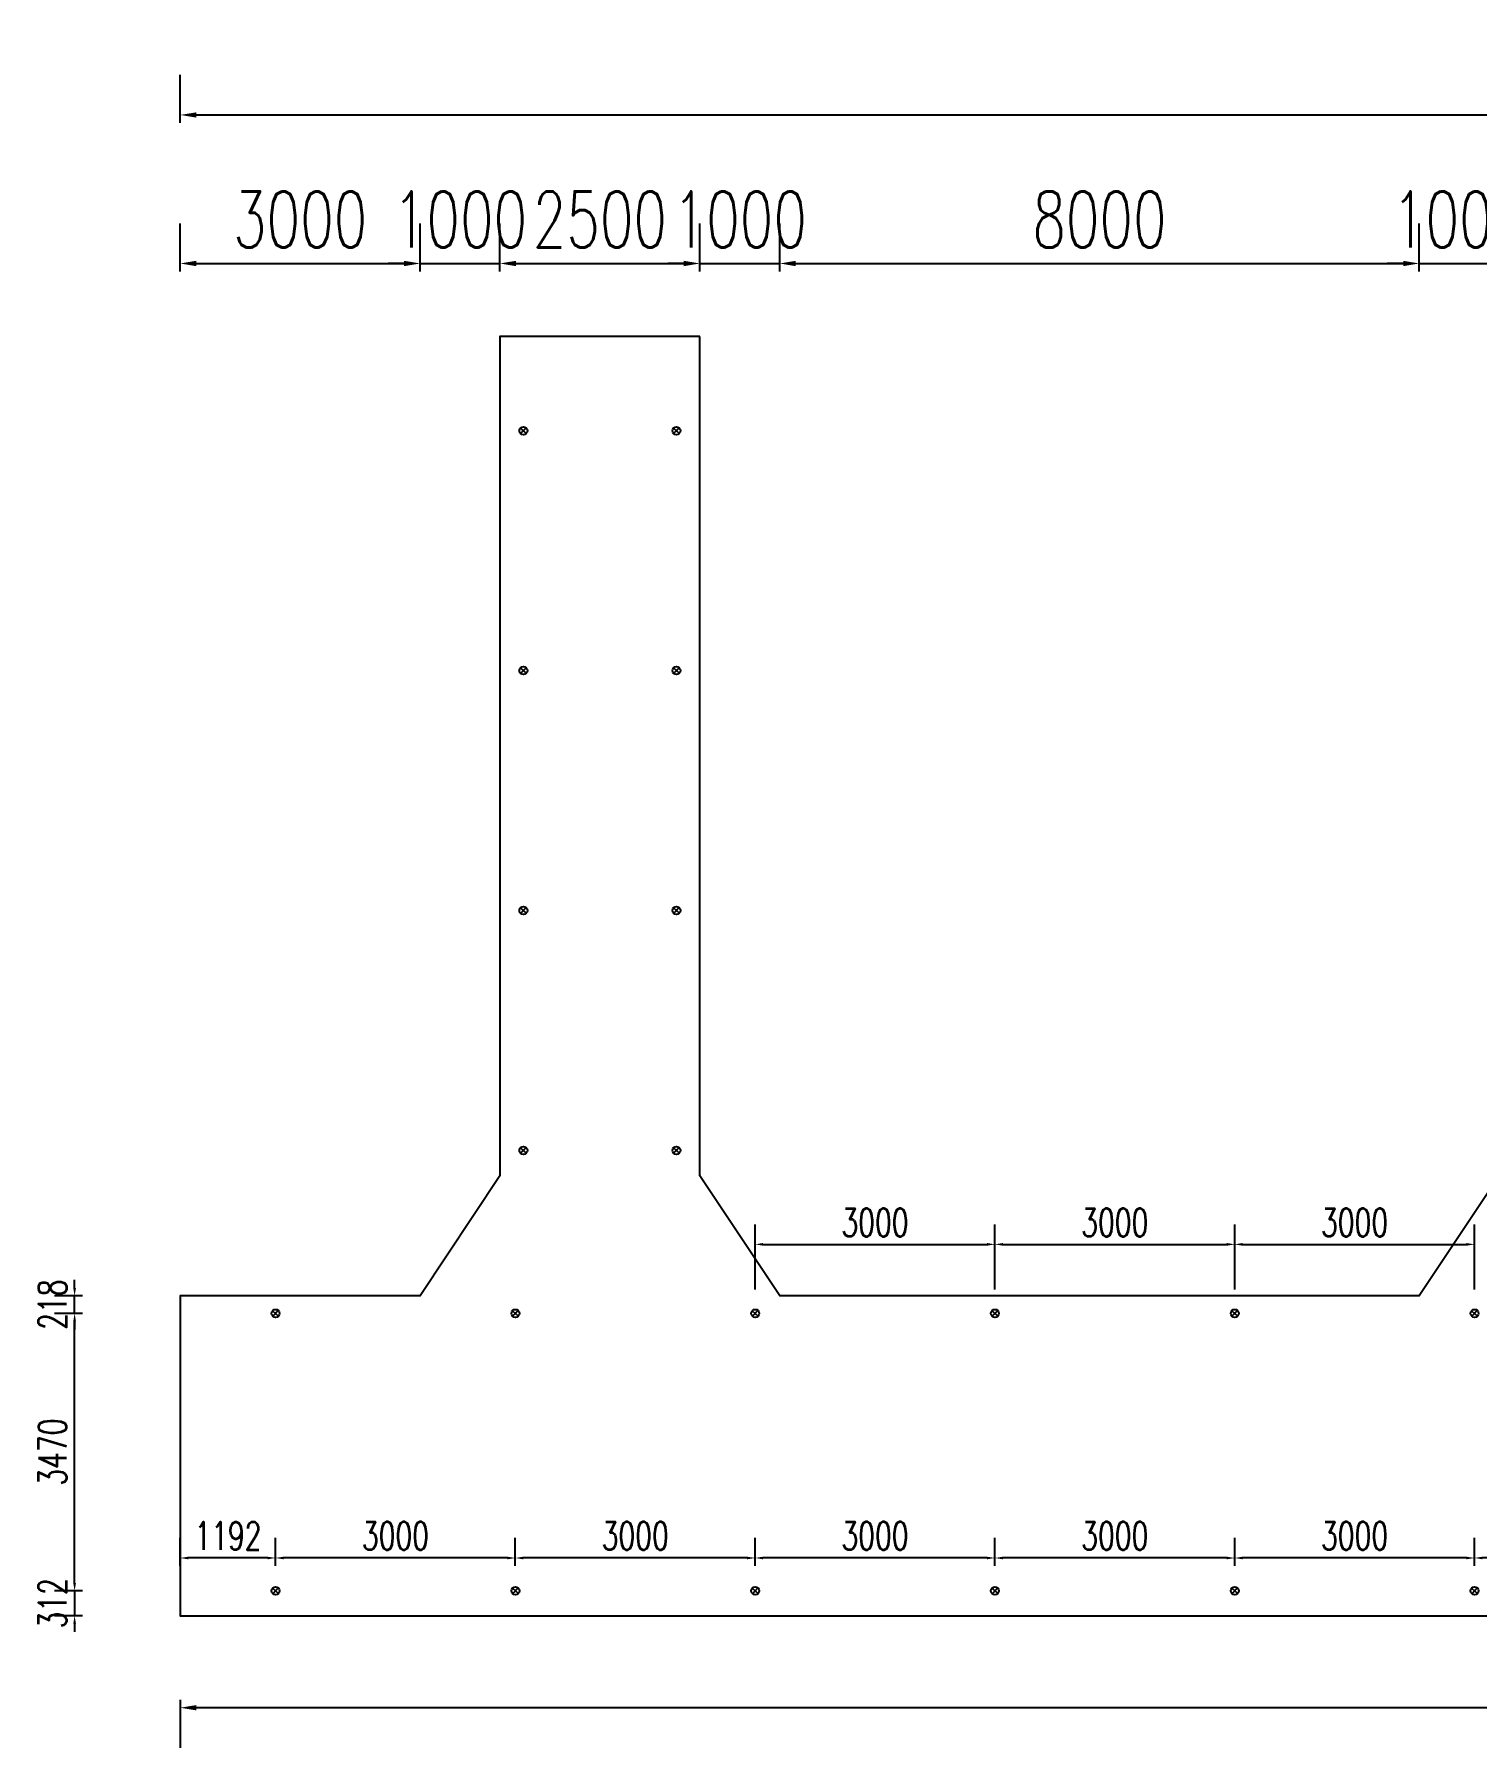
# Model space of a CAD drawing. Extents: x -18540 to 926017, y -610001 to -56924.
# Drawn here: x 591674 to 609721, y -231278 to -209850 of the extents above; entities that cross this region are included whole.
import ezdxf

# ---------------------------------------------------------------- set-up
doc = ezdxf.new("R2010")
doc.units = 0
doc.header["$LTSCALE"] = 10
doc.header["$MEASUREMENT"] = 0
for name, color, linetype in [('L-TEXT文字标注', 7, 'Continuous'), ('W-_ANTICOLLISION防撞措施', 6, 'Continuous'), ('W-STEEL_FRAME钢架', 3, 'Continuous')]:
    doc.layers.add(name, color=color, linetype=linetype)
doc.layers.add('文字标注', color=7, linetype='Continuous', lineweight=18)
doc.styles.add('STANDARD_T3', font='simplex.shx', dxfattribs={"width": 0.7, "bigfont": 'gbcbig.shx'})
doc.dimstyles.new('W&&100', dxfattribs={"dimtxt": 350, "dimasz": 100, "dimexe": 250, "dimexo": 300, "dimgap": 100, "dimtad": 1, "dimdec": 0, "dimzin": 0, "dimdsep": 46, "dimtxsty": 'STANDARD_T3', "dimcen": 0.09, "dimclrd": 1, "dimclre": 1, "dimclrt": 7, "dimazin": 2, "dimtfac": 1, "dimtdec": 0, "dimtix": 1, "dimtmove": 2, "dimatfit": 3, "dimfxl": 100, "dimtolj": 1, "dimtzin": 0, "dimarcsym": 0})
doc.dimstyles.new('W&&200', dxfattribs={"dimtxt": 700, "dimasz": 200, "dimexe": 500, "dimexo": 600, "dimgap": 200, "dimtad": 1, "dimdec": 0, "dimzin": 0, "dimdsep": 46, "dimtxsty": 'STANDARD_T3', "dimcen": 0.09, "dimclrd": 1, "dimclre": 1, "dimclrt": 7, "dimazin": 2, "dimtfac": 1, "dimtdec": 0, "dimtix": 1, "dimtmove": 2, "dimatfit": 3, "dimfxl": 100, "dimtolj": 1, "dimtzin": 0, "dimarcsym": 0})

# ---------------------------------------------------------------- blocks, each defined once
blk = doc.blocks.new('dimaideng')
for p, q in [((564094, -312860), (564168, -312927)), ((564165, -312857), (564096, -312930))]:
    blk.add_line(p, q)
blk.add_circle((564131, -312893), 50)
blk = doc.blocks.new('*U1812')
at = {"layer": 'W-_ANTICOLLISION防撞措施', "color": 0, "linetype": 'ByBlock'}
for p in [(-1733872, -2513095), (-1733872, -2516565)]:
    blk.add_blockref('dimaideng', p, dxfattribs=at)
blk = doc.blocks.new('*U1813')
at = {"layer": 'W-_ANTICOLLISION防撞措施', "color": 0, "linetype": 'ByBlock', "lineweight": -2, "transparency": 16777216}
for p in [(0, 0), (3000, 0), (6000, 0), (9000, 0), (12000, 0), (15000, 0), (18000, 0), (21000, 0), (24000, 0), (27000, 0), (30000, 0), (33000, 0)]:
    blk.add_blockref('*U1812', p, dxfattribs=at)
blk = doc.blocks.new('*U1806')
at = {"layer": 'W-_ANTICOLLISION防撞措施', "color": 0, "linetype": 'ByBlock'}
for p in [(-1734830, -2514830), (-1732915, -2514830)]:
    blk.add_blockref('dimaideng', p, dxfattribs=at)
blk = doc.blocks.new('*U1807')
at = {"layer": 'W-_ANTICOLLISION防撞措施', "color": 0, "linetype": 'ByBlock', "lineweight": -2, "transparency": 16777216}
for p in [(0, 9000), (0, 6000), (0, 3000), (0, 0)]:
    blk.add_blockref('*U1806', p, dxfattribs=at)
blk = doc.blocks.new('*D1880')
at = {"layer": 'Defpoints', "color": 0, "transparency": 16777216}
for p in [(596501, -212716), (593501, -225628), (596501, -225628)]:
    blk.add_point(p, dxfattribs=at)
at = {"layer": 'L-TEXT文字标注', "color": 1, "lineweight": -2, "transparency": 16777216}
for p, q in [((593501, -212816), (593501, -212216)), ((596501, -212816), (596501, -212216)), ((593701, -212716), (596301, -212716))]:
    blk.add_line(p, q, dxfattribs=at)
at = {"layer": 'L-TEXT文字标注', "color": 1, "transparency": 16777216}
for points in [[(593701, -212683), (593701, -212750), (593501, -212716)], [(596301, -212683), (596301, -212750), (596501, -212716)]]:
    blk.add_solid(points, dxfattribs=at)
at = {"layer": 'L-TEXT文字标注', "color": 7, "transparency": 16777216, "insert": (595001, -212166), "char_height": 700, "attachment_point": 5, "style": 'STANDARD_T3'}
blk.add_mtext('\\A1;3000', dxfattribs=at)
blk = doc.blocks.new('*D1881')
at = {"layer": 'Defpoints', "color": 0, "transparency": 16777216}
for p in [(597501, -212716), (597501, -213628), (596501, -225628)]:
    blk.add_point(p, dxfattribs=at)
at = {"layer": 'L-TEXT文字标注', "color": 1, "lineweight": -2, "transparency": 16777216}
for p, q in [((596501, -212816), (596501, -212216)), ((597501, -212816), (597501, -212216)), ((596301, -212716), (596101, -212716)), ((596501, -212716), (597501, -212716)), ((597701, -212716), (597901, -212716))]:
    blk.add_line(p, q, dxfattribs=at)
at = {"layer": 'L-TEXT文字标注', "color": 1, "transparency": 16777216}
for points in [[(596301, -212683), (596301, -212750), (596501, -212716)], [(597701, -212683), (597701, -212750), (597501, -212716)]]:
    blk.add_solid(points, dxfattribs=at)
at = {"layer": 'L-TEXT文字标注', "color": 7, "transparency": 16777216, "insert": (597001, -212166), "char_height": 700, "attachment_point": 5, "style": 'STANDARD_T3'}
blk.add_mtext('\\A1;1000', dxfattribs=at)
blk = doc.blocks.new('*D1882')
at = {"layer": 'Defpoints', "color": 0, "transparency": 16777216}
for p in [(600001, -212716), (597501, -213628), (600001, -213628)]:
    blk.add_point(p, dxfattribs=at)
at = {"layer": 'L-TEXT文字标注', "color": 1, "lineweight": -2, "transparency": 16777216}
for p, q in [((597501, -212816), (597501, -212216)), ((600001, -212816), (600001, -212216)), ((597701, -212716), (599801, -212716))]:
    blk.add_line(p, q, dxfattribs=at)
at = {"layer": 'L-TEXT文字标注', "color": 1, "transparency": 16777216}
for points in [[(597701, -212683), (597701, -212750), (597501, -212716)], [(599801, -212683), (599801, -212750), (600001, -212716)]]:
    blk.add_solid(points, dxfattribs=at)
at = {"layer": 'L-TEXT文字标注', "color": 7, "transparency": 16777216, "insert": (598751, -212166), "char_height": 700, "attachment_point": 5, "style": 'STANDARD_T3'}
blk.add_mtext('\\A1;2500', dxfattribs=at)
blk = doc.blocks.new('*D1883')
at = {"layer": 'Defpoints', "color": 0, "transparency": 16777216}
for p in [(601001, -212716), (600001, -213628), (601001, -225628)]:
    blk.add_point(p, dxfattribs=at)
at = {"layer": 'L-TEXT文字标注', "color": 1, "lineweight": -2, "transparency": 16777216}
for p, q in [((600001, -212816), (600001, -212216)), ((601001, -212816), (601001, -212216)), ((599801, -212716), (599601, -212716)), ((600001, -212716), (601001, -212716)), ((601201, -212716), (601401, -212716))]:
    blk.add_line(p, q, dxfattribs=at)
at = {"layer": 'L-TEXT文字标注', "color": 1, "transparency": 16777216}
for points in [[(599801, -212683), (599801, -212750), (600001, -212716)], [(601201, -212683), (601201, -212750), (601001, -212716)]]:
    blk.add_solid(points, dxfattribs=at)
at = {"layer": 'L-TEXT文字标注', "color": 7, "transparency": 16777216, "insert": (600501, -212166), "char_height": 700, "attachment_point": 5, "style": 'STANDARD_T3'}
blk.add_mtext('\\A1;1000', dxfattribs=at)
blk = doc.blocks.new('*D1884')
at = {"layer": 'Defpoints', "color": 0, "transparency": 16777216}
for p in [(609001, -212716), (601001, -225628), (609001, -225628)]:
    blk.add_point(p, dxfattribs=at)
at = {"layer": 'L-TEXT文字标注', "color": 1, "lineweight": -2, "transparency": 16777216}
for p, q in [((601001, -212816), (601001, -212216)), ((609001, -212816), (609001, -212216)), ((601201, -212716), (608801, -212716))]:
    blk.add_line(p, q, dxfattribs=at)
at = {"layer": 'L-TEXT文字标注', "color": 1, "transparency": 16777216}
for points in [[(601201, -212683), (601201, -212750), (601001, -212716)], [(608801, -212683), (608801, -212750), (609001, -212716)]]:
    blk.add_solid(points, dxfattribs=at)
at = {"layer": 'L-TEXT文字标注', "color": 7, "transparency": 16777216, "insert": (605001, -212166), "char_height": 700, "attachment_point": 5, "style": 'STANDARD_T3'}
blk.add_mtext('\\A1;8000', dxfattribs=at)
blk = doc.blocks.new('*D1874')
at = {"layer": 'Defpoints', "color": 0, "transparency": 16777216}
for p in [(610001, -212716), (610001, -213628), (609001, -225628)]:
    blk.add_point(p, dxfattribs=at)
at = {"layer": 'L-TEXT文字标注', "color": 1, "lineweight": -2, "transparency": 16777216}
for p, q in [((609001, -212816), (609001, -212216)), ((610001, -212816), (610001, -212216)), ((608801, -212716), (608601, -212716)), ((609001, -212716), (610001, -212716)), ((610201, -212716), (610401, -212716))]:
    blk.add_line(p, q, dxfattribs=at)
at = {"layer": 'L-TEXT文字标注', "color": 1, "transparency": 16777216}
for points in [[(608801, -212683), (608801, -212750), (609001, -212716)], [(610201, -212683), (610201, -212750), (610001, -212716)]]:
    blk.add_solid(points, dxfattribs=at)
at = {"layer": 'L-TEXT文字标注', "color": 7, "transparency": 16777216, "insert": (609501, -212166), "char_height": 700, "attachment_point": 5, "style": 'STANDARD_T3'}
blk.add_mtext('\\A1;1000', dxfattribs=at)
blk = doc.blocks.new('*D1889')
at = {"layer": 'Defpoints', "color": 0, "transparency": 16777216}
for p in [(593501, -229628), (629001, -229628), (593501, -230778)]:
    blk.add_point(p, dxfattribs=at)
at = {"layer": 'L-TEXT文字标注', "color": 1, "lineweight": -2, "transparency": 16777216}
for p, q in [((593501, -230678), (593501, -231278)), ((628801, -230778), (593701, -230778)), ((629001, -230678), (629001, -231278))]:
    blk.add_line(p, q, dxfattribs=at)
at = {"layer": 'L-TEXT文字标注', "color": 1, "transparency": 16777216}
for points in [[(593701, -230745), (593701, -230811), (593501, -230778)], [(628801, -230745), (628801, -230811), (629001, -230778)]]:
    blk.add_solid(points, dxfattribs=at)
at = {"layer": 'L-TEXT文字标注', "color": 7, "transparency": 16777216, "insert": (611251, -230228), "char_height": 700, "attachment_point": 5, "style": 'STANDARD_T3'}
blk.add_mtext('\\A1;35500', dxfattribs=at)
blk = doc.blocks.new('*D1872')
at = {"layer": 'Defpoints', "color": 0, "transparency": 16777216}
for p in [(629001, -210859), (593501, -212216), (629001, -212216)]:
    blk.add_point(p, dxfattribs=at)
at = {"layer": 'L-TEXT文字标注', "color": 1, "lineweight": -2, "transparency": 16777216}
for p, q in [((593501, -210959), (593501, -210359)), ((629001, -210959), (629001, -210359)), ((593701, -210859), (628801, -210859))]:
    blk.add_line(p, q, dxfattribs=at)
at = {"layer": 'L-TEXT文字标注', "color": 1, "transparency": 16777216}
for points in [[(593701, -210826), (593701, -210892), (593501, -210859)], [(628801, -210826), (628801, -210892), (629001, -210859)]]:
    blk.add_solid(points, dxfattribs=at)
at = {"layer": 'L-TEXT文字标注', "color": 7, "transparency": 16777216, "insert": (611251, -210309), "char_height": 700, "attachment_point": 5, "style": 'STANDARD_T3'}
blk.add_mtext('\\A1;35500', dxfattribs=at)
blk = doc.blocks.new('*D2361')
at = {"layer": 'Defpoints', "color": 0, "transparency": 16777216}
for p in [(609693, -228905), (609693, -229316), (612693, -229316)]:
    blk.add_point(p, dxfattribs=at)
at = {"layer": '文字标注', "color": 1, "lineweight": -2, "transparency": 16777216}
for p, q in [((609693, -229005), (609693, -228655)), ((612693, -229005), (612693, -228655)), ((612593, -228905), (609793, -228905))]:
    blk.add_line(p, q, dxfattribs=at)
at = {"layer": '文字标注', "color": 1, "transparency": 16777216}
for points in [[(609793, -228889), (609793, -228922), (609693, -228905)], [(612593, -228889), (612593, -228922), (612693, -228905)]]:
    blk.add_solid(points, dxfattribs=at)
at = {"layer": '文字标注', "color": 7, "transparency": 16777216, "insert": (611193, -228630), "char_height": 350, "attachment_point": 5, "style": 'STANDARD_T3'}
blk.add_mtext('\\A1;3000', dxfattribs=at)
blk = doc.blocks.new('*D2362')
at = {"layer": 'Defpoints', "color": 0, "transparency": 16777216}
for p in [(606693, -228905), (606693, -229316), (609693, -229316)]:
    blk.add_point(p, dxfattribs=at)
at = {"layer": '文字标注', "color": 1, "lineweight": -2, "transparency": 16777216}
for p, q in [((606693, -229005), (606693, -228655)), ((609693, -229005), (609693, -228655)), ((609593, -228905), (606793, -228905))]:
    blk.add_line(p, q, dxfattribs=at)
at = {"layer": '文字标注', "color": 1, "transparency": 16777216}
for points in [[(606793, -228889), (606793, -228922), (606693, -228905)], [(609593, -228889), (609593, -228922), (609693, -228905)]]:
    blk.add_solid(points, dxfattribs=at)
at = {"layer": '文字标注', "color": 7, "transparency": 16777216, "insert": (608193, -228630), "char_height": 350, "attachment_point": 5, "style": 'STANDARD_T3'}
blk.add_mtext('\\A1;3000', dxfattribs=at)
blk = doc.blocks.new('*D2363')
at = {"layer": 'Defpoints', "color": 0, "transparency": 16777216}
for p in [(603693, -228905), (603693, -229316), (606693, -229316)]:
    blk.add_point(p, dxfattribs=at)
at = {"layer": '文字标注', "color": 1, "lineweight": -2, "transparency": 16777216}
for p, q in [((603693, -229005), (603693, -228655)), ((606693, -229005), (606693, -228655)), ((606593, -228905), (603793, -228905))]:
    blk.add_line(p, q, dxfattribs=at)
at = {"layer": '文字标注', "color": 1, "transparency": 16777216}
for points in [[(603793, -228889), (603793, -228922), (603693, -228905)], [(606593, -228889), (606593, -228922), (606693, -228905)]]:
    blk.add_solid(points, dxfattribs=at)
at = {"layer": '文字标注', "color": 7, "transparency": 16777216, "insert": (605193, -228630), "char_height": 350, "attachment_point": 5, "style": 'STANDARD_T3'}
blk.add_mtext('\\A1;3000', dxfattribs=at)
blk = doc.blocks.new('*D2364')
at = {"layer": 'Defpoints', "color": 0, "transparency": 16777216}
for p in [(600693, -228905), (600693, -229316), (603693, -229316)]:
    blk.add_point(p, dxfattribs=at)
at = {"layer": '文字标注', "color": 1, "lineweight": -2, "transparency": 16777216}
for p, q in [((600693, -229005), (600693, -228655)), ((603693, -229005), (603693, -228655)), ((603593, -228905), (600793, -228905))]:
    blk.add_line(p, q, dxfattribs=at)
at = {"layer": '文字标注', "color": 1, "transparency": 16777216}
for points in [[(600793, -228889), (600793, -228922), (600693, -228905)], [(603593, -228889), (603593, -228922), (603693, -228905)]]:
    blk.add_solid(points, dxfattribs=at)
at = {"layer": '文字标注', "color": 7, "transparency": 16777216, "insert": (602193, -228630), "char_height": 350, "attachment_point": 5, "style": 'STANDARD_T3'}
blk.add_mtext('\\A1;3000', dxfattribs=at)
blk = doc.blocks.new('*D2365')
at = {"layer": 'Defpoints', "color": 0, "transparency": 16777216}
for p in [(597693, -228905), (597693, -229316), (600693, -229316)]:
    blk.add_point(p, dxfattribs=at)
at = {"layer": '文字标注', "color": 1, "lineweight": -2, "transparency": 16777216}
for p, q in [((597693, -229005), (597693, -228655)), ((600693, -229005), (600693, -228655)), ((600593, -228905), (597793, -228905))]:
    blk.add_line(p, q, dxfattribs=at)
at = {"layer": '文字标注', "color": 1, "transparency": 16777216}
for points in [[(597793, -228889), (597793, -228922), (597693, -228905)], [(600593, -228889), (600593, -228922), (600693, -228905)]]:
    blk.add_solid(points, dxfattribs=at)
at = {"layer": '文字标注', "color": 7, "transparency": 16777216, "insert": (599193, -228630), "char_height": 350, "attachment_point": 5, "style": 'STANDARD_T3'}
blk.add_mtext('\\A1;3000', dxfattribs=at)
blk = doc.blocks.new('*D2366')
at = {"layer": 'Defpoints', "color": 0, "transparency": 16777216}
for p in [(594693, -228905), (594693, -229316), (597693, -229316)]:
    blk.add_point(p, dxfattribs=at)
at = {"layer": '文字标注', "color": 1, "lineweight": -2, "transparency": 16777216}
for p, q in [((594693, -229005), (594693, -228655)), ((597693, -229005), (597693, -228655)), ((597593, -228905), (594793, -228905))]:
    blk.add_line(p, q, dxfattribs=at)
at = {"layer": '文字标注', "color": 1, "transparency": 16777216}
for points in [[(594793, -228889), (594793, -228922), (594693, -228905)], [(597593, -228889), (597593, -228922), (597693, -228905)]]:
    blk.add_solid(points, dxfattribs=at)
at = {"layer": '文字标注', "color": 7, "transparency": 16777216, "insert": (596193, -228630), "char_height": 350, "attachment_point": 5, "style": 'STANDARD_T3'}
blk.add_mtext('\\A1;3000', dxfattribs=at)
blk = doc.blocks.new('*D2367')
at = {"layer": 'Defpoints', "color": 0, "transparency": 16777216}
for p in [(593501, -228905), (594693, -229316), (593501, -229628)]:
    blk.add_point(p, dxfattribs=at)
at = {"layer": '文字标注', "color": 1, "lineweight": -2, "transparency": 16777216}
for p, q in [((593501, -229005), (593501, -228655)), ((594693, -229005), (594693, -228655)), ((594593, -228905), (593601, -228905))]:
    blk.add_line(p, q, dxfattribs=at)
at = {"layer": '文字标注', "color": 1, "transparency": 16777216}
for points in [[(593601, -228889), (593601, -228922), (593501, -228905)], [(594593, -228889), (594593, -228922), (594693, -228905)]]:
    blk.add_solid(points, dxfattribs=at)
at = {"layer": '文字标注', "color": 7, "transparency": 16777216, "insert": (594097, -228630), "char_height": 350, "attachment_point": 5, "style": 'STANDARD_T3'}
blk.add_mtext('\\A1;1192', dxfattribs=at)
blk = doc.blocks.new('*D2368')
at = {"layer": 'Defpoints', "color": 0, "transparency": 16777216}
for p in [(592179, -225846), (594693, -225846), (594693, -229316)]:
    blk.add_point(p, dxfattribs=at)
at = {"layer": '文字标注', "color": 1, "lineweight": -2, "transparency": 16777216}
for p, q in [((592279, -225846), (591929, -225846)), ((592179, -229216), (592179, -225946)), ((592279, -229316), (591929, -229316))]:
    blk.add_line(p, q, dxfattribs=at)
at = {"layer": '文字标注', "color": 1, "transparency": 16777216}
for points in [[(592162, -225946), (592196, -225946), (592179, -225846)], [(592162, -229216), (592196, -229216), (592179, -229316)]]:
    blk.add_solid(points, dxfattribs=at)
at = {"layer": '文字标注', "color": 7, "transparency": 16777216, "insert": (591904, -227581), "char_height": 350, "attachment_point": 5, "rotation": 90, "style": 'STANDARD_T3'}
blk.add_mtext('\\A1;3470', dxfattribs=at)
blk = doc.blocks.new('*D2369')
at = {"layer": 'Defpoints', "color": 0, "transparency": 16777216}
for p in [(592179, -225628), (593501, -225628), (594693, -225846)]:
    blk.add_point(p, dxfattribs=at)
at = {"layer": '文字标注', "color": 1, "lineweight": -2, "transparency": 16777216}
for p, q in [((592279, -225628), (591929, -225628)), ((592179, -225528), (592179, -225428)), ((592179, -225846), (592179, -225628)), ((592279, -225846), (591929, -225846)), ((592179, -225946), (592179, -226046))]:
    blk.add_line(p, q, dxfattribs=at)
at = {"layer": '文字标注', "color": 1, "transparency": 16777216}
for points in [[(592162, -225528), (592196, -225528), (592179, -225628)], [(592162, -225946), (592196, -225946), (592179, -225846)]]:
    blk.add_solid(points, dxfattribs=at)
at = {"layer": '文字标注', "color": 7, "transparency": 16777216, "insert": (591904, -225737), "char_height": 350, "attachment_point": 5, "rotation": 90, "style": 'STANDARD_T3'}
blk.add_mtext('\\A1;218', dxfattribs=at)
blk = doc.blocks.new('*D2370')
at = {"layer": 'Defpoints', "color": 0, "transparency": 16777216}
for p in [(594693, -229316), (592179, -229628), (593501, -229628)]:
    blk.add_point(p, dxfattribs=at)
at = {"layer": '文字标注', "color": 1, "lineweight": -2, "transparency": 16777216}
for p, q in [((592179, -229216), (592179, -229116)), ((592279, -229316), (591929, -229316)), ((592179, -229316), (592179, -229628)), ((592279, -229628), (591929, -229628)), ((592179, -229728), (592179, -229828))]:
    blk.add_line(p, q, dxfattribs=at)
at = {"layer": '文字标注', "color": 1, "transparency": 16777216}
for points in [[(592162, -229216), (592196, -229216), (592179, -229316)], [(592162, -229728), (592196, -229728), (592179, -229628)]]:
    blk.add_solid(points, dxfattribs=at)
at = {"layer": '文字标注', "color": 7, "transparency": 16777216, "insert": (591904, -229472), "char_height": 350, "attachment_point": 5, "rotation": 90, "style": 'STANDARD_T3'}
blk.add_mtext('\\A1;312', dxfattribs=at)
blk = doc.blocks.new('*D2371')
at = {"layer": 'Defpoints', "color": 0, "transparency": 16777216}
for p in [(603693, -224983), (600693, -225846), (603693, -225846)]:
    blk.add_point(p, dxfattribs=at)
at = {"layer": '文字标注', "color": 1, "lineweight": -2, "transparency": 16777216}
for p, q in [((600693, -225546), (600693, -224733)), ((603693, -225546), (603693, -224733)), ((600793, -224983), (603593, -224983))]:
    blk.add_line(p, q, dxfattribs=at)
at = {"layer": '文字标注', "color": 1, "transparency": 16777216}
for points in [[(600793, -224966), (600793, -225000), (600693, -224983)], [(603593, -224966), (603593, -225000), (603693, -224983)]]:
    blk.add_solid(points, dxfattribs=at)
at = {"layer": '文字标注', "color": 7, "transparency": 16777216, "insert": (602193, -224708), "char_height": 350, "attachment_point": 5, "style": 'STANDARD_T3'}
blk.add_mtext('\\A1;3000', dxfattribs=at)
blk = doc.blocks.new('*D2372')
at = {"layer": 'Defpoints', "color": 0, "transparency": 16777216}
for p in [(606693, -224983), (603693, -225846), (606693, -225846)]:
    blk.add_point(p, dxfattribs=at)
at = {"layer": '文字标注', "color": 1, "lineweight": -2, "transparency": 16777216}
for p, q in [((603693, -225546), (603693, -224733)), ((606693, -225546), (606693, -224733)), ((603793, -224983), (606593, -224983))]:
    blk.add_line(p, q, dxfattribs=at)
at = {"layer": '文字标注', "color": 1, "transparency": 16777216}
for points in [[(603793, -224966), (603793, -225000), (603693, -224983)], [(606593, -224966), (606593, -225000), (606693, -224983)]]:
    blk.add_solid(points, dxfattribs=at)
at = {"layer": '文字标注', "color": 7, "transparency": 16777216, "insert": (605193, -224708), "char_height": 350, "attachment_point": 5, "style": 'STANDARD_T3'}
blk.add_mtext('\\A1;3000', dxfattribs=at)
blk = doc.blocks.new('*D2373')
at = {"layer": 'Defpoints', "color": 0, "transparency": 16777216}
for p in [(609693, -224983), (606693, -225846), (609693, -225846)]:
    blk.add_point(p, dxfattribs=at)
at = {"layer": '文字标注', "color": 1, "lineweight": -2, "transparency": 16777216}
for p, q in [((606693, -225546), (606693, -224733)), ((609693, -225546), (609693, -224733)), ((606793, -224983), (609593, -224983))]:
    blk.add_line(p, q, dxfattribs=at)
at = {"layer": '文字标注', "color": 1, "transparency": 16777216}
for points in [[(606793, -224966), (606793, -225000), (606693, -224983)], [(609593, -224966), (609593, -225000), (609693, -224983)]]:
    blk.add_solid(points, dxfattribs=at)
at = {"layer": '文字标注', "color": 7, "transparency": 16777216, "insert": (608193, -224708), "char_height": 350, "attachment_point": 5, "style": 'STANDARD_T3'}
blk.add_mtext('\\A1;3000', dxfattribs=at)

msp = doc.modelspace()

# ---------------------------------------------------------------- linework, layer by layer
at = {"layer": 'W-STEEL_FRAME钢架'}
msp.add_lwpolyline([(600000.9, -213627.9), (597500.9, -213627.9), (597500.9, -224127.9), (596500.9, -225627.9), (593500.9, -225627.9), (593500.9, -229627.9), (629000.9, -229627.9), (629000.9, -225627.9), (626000.9, -225627.9), (625000.9, -224127.9), (625000.9, -213627.9), (622500.9, -213627.9), (622500.9, -224127.9), (621500.9, -225627.9), (613500.9, -225627.9), (612500.9, -224127.9), (612500.9, -213627.9), (610000.9, -213627.9), (610000.9, -224127.9), (609000.9, -225627.9), (601000.9, -225627.9), (600000.9, -224127.9)], close=True, dxfattribs=at)

# ---------------------------------------------------------------- block references
at = {"layer": 'W-_ANTICOLLISION防撞措施', "color": 0, "linetype": 'ByBlock'}
for name, p in [('*U1807', (1768492.2, 2603915.5)), ('*U1813', (1764434.8, 2600142.3))]:
    msp.add_blockref(name, p, dxfattribs=at)

# ---------------------------------------------------------------- dimensions: what is measured, and where the dimension line sits
at = {"layer": 'L-TEXT文字标注', "color": 3}
for base, p1, p2, picture, middle in [((629000.9, -210859.2), (593500.9, -212216.4), (629000.9, -212216.4), '*D1872', (611250.9, -210309.2)), ((596500.9, -212716.4), (593500.9, -225627.9), (596500.9, -225627.9), '*D1880', (595000.9, -212166.4)), ((597500.9, -212716.4), (596500.9, -225627.9), (597500.9, -213627.9), '*D1881', (597000.9, -212166.4)), ((600000.9, -212716.4), (597500.9, -213627.9), (600000.9, -213627.9), '*D1882', (598750.9, -212166.4)), ((601000.9, -212716.4), (600000.9, -213627.9), (601000.9, -225627.9), '*D1883', (600500.9, -212166.4)), ((609000.9, -212716.4), (601000.9, -225627.9), (609000.9, -225627.9), '*D1884', (605000.9, -212166.4)), ((610000.9, -212716.4), (609000.9, -225627.9), (610000.9, -213627.9), '*D1874', (609500.9, -212166.4)), ((593500.9, -230778.1), (629000.9, -229627.9), (593500.9, -229627.9), '*D1889', (611250.9, -230228.1))]:
    dim = msp.add_linear_dim(base=base, p1=p1, p2=p2, dimstyle='W&&200', override={"dimfxlon": 1}, dxfattribs=at)
    dim.commit()
    dim.dimension.update_dxf_attribs({"geometry": picture, "text_midpoint": middle})
at = {"layer": '文字标注'}
for base, p1, p2, picture, middle in [((603693.3, -224983.1), (600693.3, -225846.1), (603693.3, -225846.1), '*D2371', (602193.3, -224708.1)), ((606693.3, -224983.1), (603693.3, -225846.1), (606693.3, -225846.1), '*D2372', (605193.3, -224708.1)), ((609693.3, -224983.1), (606693.3, -225846.1), (609693.3, -225846.1), '*D2373', (608193.3, -224708.1))]:
    dim = msp.add_linear_dim(base=base, p1=p1, p2=p2, dimstyle='W&&100', dxfattribs=at)
    dim.commit()
    dim.dimension.update_dxf_attribs({"geometry": picture, "text_midpoint": middle})
for base, p1, p2, picture, middle in [((592178.9, -225627.9), (594693.3, -225846.1), (593500.9, -225627.9), '*D2369', (591903.9, -225737)), ((592178.882, -225846.0511), (594693.2997, -229315.634), (594693.2997, -225846.0511), '*D2368', (591903.882, -227580.8425)), ((592178.9, -229627.9), (594693.3, -229315.6), (593500.9, -229627.9), '*D2370', (591903.9, -229471.8))]:
    dim = msp.add_linear_dim(base=base, p1=p1, p2=p2, angle=90, dimstyle='W&&100', override={"dimfxlon": 1}, dxfattribs=at)
    dim.commit()
    dim.dimension.update_dxf_attribs({"geometry": picture, "text_midpoint": middle})
for base, p1, p2, picture, middle in [((593500.9, -228905.5), (594693.3, -229315.6), (593500.9, -229627.9), '*D2367', (594097.1, -228630.5)), ((594693.3, -228905.5), (597693.3, -229315.6), (594693.3, -229315.6), '*D2366', (596193.3, -228630.5)), ((597693.3, -228905.5), (600693.3, -229315.6), (597693.3, -229315.6), '*D2365', (599193.3, -228630.5)), ((600693.3, -228905.5), (603693.3, -229315.6), (600693.3, -229315.6), '*D2364', (602193.3, -228630.5)), ((603693.3, -228905.5), (606693.3, -229315.6), (603693.3, -229315.6), '*D2363', (605193.3, -228630.5)), ((606693.3, -228905.5), (609693.3, -229315.6), (606693.3, -229315.6), '*D2362', (608193.3, -228630.5)), ((609693.3, -228905.5), (612693.3, -229315.6), (609693.3, -229315.6), '*D2361', (611193.3, -228630.5))]:
    dim = msp.add_linear_dim(base=base, p1=p1, p2=p2, dimstyle='W&&100', override={"dimfxlon": 1}, dxfattribs=at)
    dim.commit()
    dim.dimension.update_dxf_attribs({"geometry": picture, "text_midpoint": middle})

doc.saveas('drawing.dxf')
